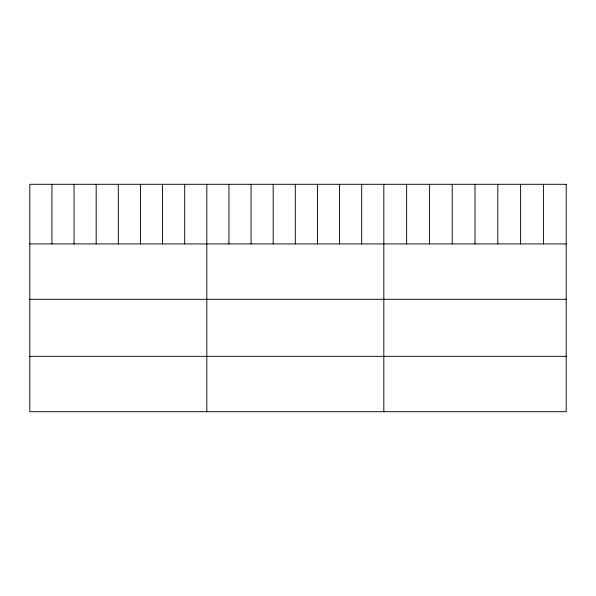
<?xml version="1.0" encoding="UTF-8"?>
<svg xmlns="http://www.w3.org/2000/svg" width="596" height="596" viewBox="0 0 596 596"><rect width="100%" height="100%" fill="white"/><g stroke="black" fill="none" stroke-linecap="round" stroke-linejoin="round"><path stroke-width="0.89" d="M29.8 243.92L566.2 243.92M29.8 299.289L566.2 299.289M29.8 356.334L566.2 356.334M543.403 184.298L543.403 243.92M520.606 184.298L520.606 243.92M497.809 184.298L497.809 243.92M475.012 184.298L475.012 243.92M452.215 184.298L452.215 243.92M429.418 184.298L429.418 243.92M406.621 184.298L406.621 243.92M383.824 184.298L383.824 411.702M361.697 184.298L361.697 243.92M339.571 184.298L339.571 243.92M317.445 184.298L317.445 243.92M295.318 184.298L295.318 243.92M273.191 184.298L273.191 243.92M251.065 184.298L251.065 243.92M228.939 184.298L228.939 243.92M206.812 184.298L206.812 411.702M184.685 184.298L184.685 243.92M162.559 184.298L162.559 243.92M140.433 184.298L140.433 243.92M118.306 184.298L118.306 243.92M96.179 184.298L96.179 243.92M74.053 184.298L74.053 243.92M51.927 184.298L51.927 243.92M566.2 184.298L29.8 184.298L29.8 411.702L566.2 411.702L566.2 184.298"/></g></svg>
